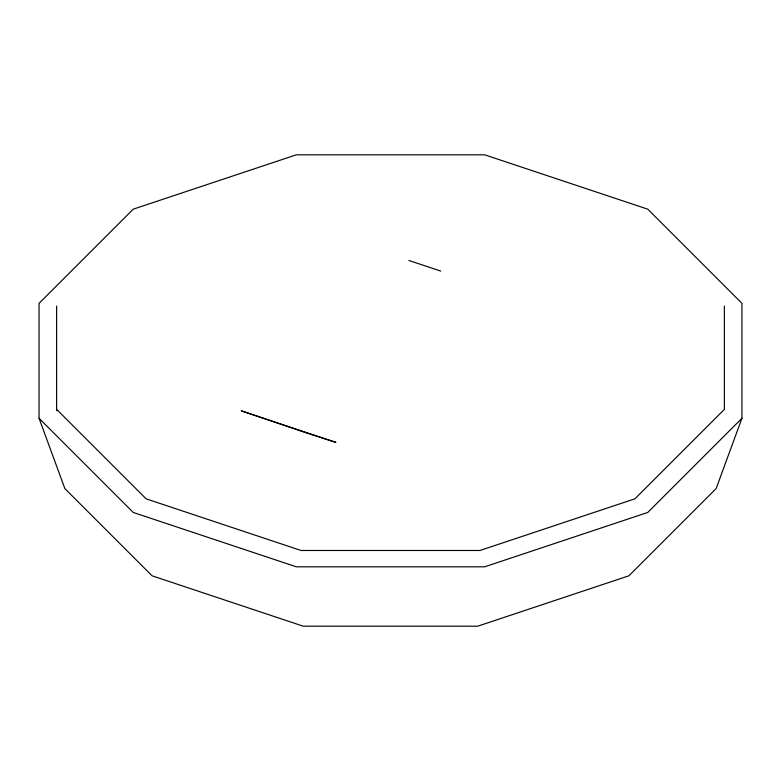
<?xml version="1.0" encoding="UTF-8"?>
<svg xmlns="http://www.w3.org/2000/svg" width="781" height="781" viewBox="0 0 781 781"><rect width="100%" height="100%" fill="white"/><g stroke="black" fill="none" stroke-linecap="round" stroke-linejoin="round"><path stroke-width="1.17" d="M741.95 418.274L716.148 488.555L628.89 575.812L477.757 626.186L303.243 626.186L152.11 575.812L64.852 488.555L39.05 418.274L39.05 303.35L133.219 209.181L296.331 154.814L484.669 154.814L647.781 209.181L741.95 303.35L741.95 418.274L647.781 512.443L484.669 566.811L296.331 566.811L133.219 512.443L39.05 418.274M309.998 434.129L335.918 442.368L241.378 410.855L308.876 433.777M408.893 260.473L440.757 271.085M56.622 409.371L146.086 498.825L301.036 550.478L479.964 550.478L634.914 498.825L724.377 409.371L724.377 306.064M56.622 306.064L56.622 410.699"/></g></svg>
